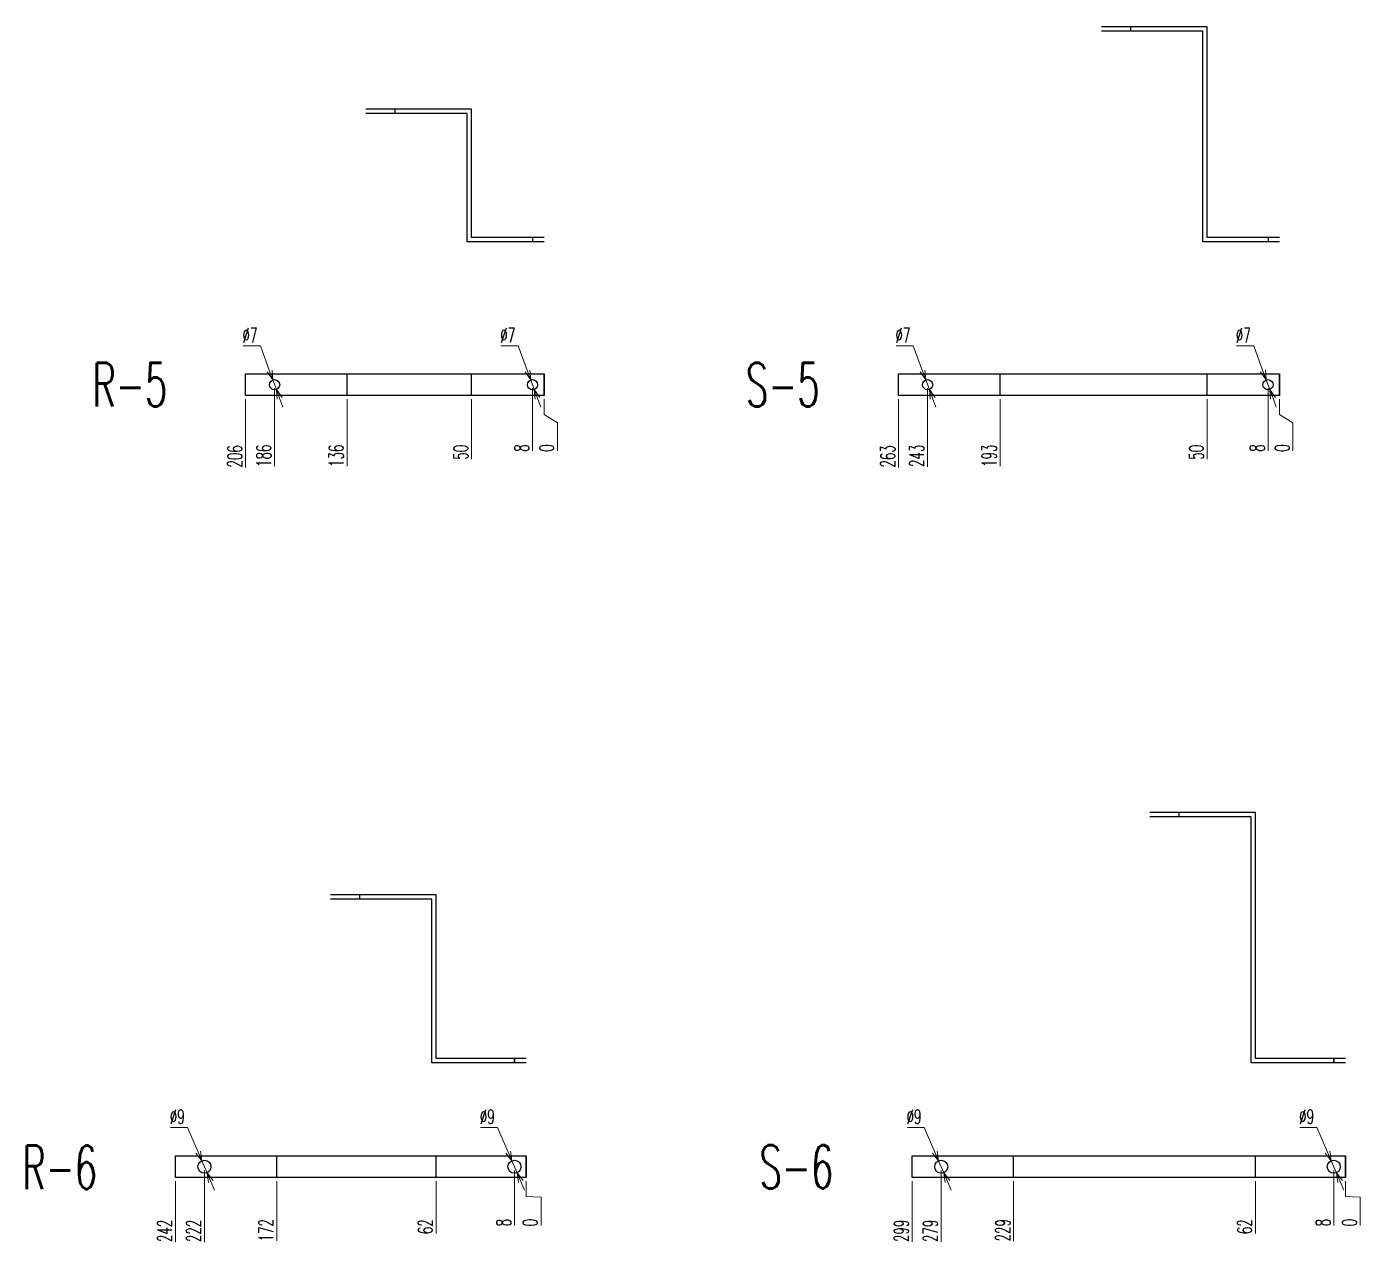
# Model space of a CAD drawing. Header units: millimetres. Extents: x 173893 to 258446, y -176540 to -123824.
# Drawn here: x 194494 to 195414, y -170297 to -169454 of the extents above; entities that cross this region are included whole.
import ezdxf
from ezdxf.enums import TextEntityAlignment as Align

# ---------------------------------------------------------------- set-up
doc = ezdxf.new("R2010")
doc.units = ezdxf.units.MM
doc.header["$LTSCALE"] = 3
doc.layers.add('@.DM. NÉT CHÍNH', color=7, linetype='Continuous')
doc.layers.add('@.VISIBLE', color=7, linetype='Continuous')
doc.styles.add('Ann_w01', font='romans.shx', dxfattribs={"width": 0.6, "bigfont": 'chineset.shx'})
doc.dimstyles.new('Dim 01_SC05', dxfattribs={"dimscale": 5, "dimtxt": 2, "dimasz": 1.3, "dimexe": 0.5, "dimexo": 0.5, "dimgap": 0.5, "dimtad": 1, "dimtoh": 1, "dimdec": 1, "dimzin": 12, "dimdsep": 46, "dimtxsty": 'Ann_w01', "dimblk": 'OPEN30', "dimcen": 1.5, "dimclrd": 6, "dimclre": 6, "dimclrt": 3, "dimadec": 1, "dimazin": 3, "dimtm": 1e-09, "dimtfac": 1, "dimtdec": 1, "dimtmove": 0, "dimatfit": 3, "dimldrblk": 'OPEN30', "dimfxl": 1, "dimtolj": 1, "dimlwd": 20, "dimlwe": 20, "dimarcsym": 0})

# ---------------------------------------------------------------- blocks, each defined once
blk = doc.blocks.new('*D901')
at = {"layer": '@.DM. NÉT CHÍNH', "color": 6, "linetype": 'Continuous', "lineweight": 20, "transparency": 16777216}
blk.add_line((194644.86, -169710.9), (194644.86, -169758.1), dxfattribs=at)
at = {"layer": 'Defpoints', "color": 0, "linetype": 'Continuous', "transparency": 16777216}
for p in [(194850.86, -169700.9), (194644.86, -169708.4), (194644.86, -169740.17)]:
    blk.add_point(p, dxfattribs=at)
at = {"layer": '@.DM. NÉT CHÍNH', "color": 3, "linetype": 'Continuous', "transparency": 16777216, "insert": (194637.36, -169750.38), "char_height": 10, "attachment_point": 5, "rotation": 90, "style": 'Ann_w01'}
blk.add_mtext('\\A1;206', dxfattribs=at)
blk = doc.blocks.new('_Open30')
at = {"color": 0, "linetype": 'ByBlock', "lineweight": -2}
for p, q in [((-1, 0.27), (0, 0)), ((0, 0), (-1, -0.27)), ((0, 0), (-1, 0))]:
    blk.add_line(p, q, dxfattribs=at)
blk = doc.blocks.new('*D902')
at = {"layer": '@.DM. NÉT CHÍNH', "color": 6, "linetype": 'Continuous', "lineweight": 20, "transparency": 16777216}
blk.add_line((194664.86, -169703.4), (194664.86, -169757.24), dxfattribs=at)
at = {"layer": 'Defpoints', "color": 0, "linetype": 'Continuous', "transparency": 16777216}
for p in [(194664.86, -169700.9), (194850.86, -169700.9), (194664.86, -169740.17)]:
    blk.add_point(p, dxfattribs=at)
at = {"layer": '@.DM. NÉT CHÍNH', "color": 3, "linetype": 'Continuous', "transparency": 16777216, "insert": (194657.36, -169749.96), "char_height": 10, "attachment_point": 5, "rotation": 90, "style": 'Ann_w01'}
blk.add_mtext('\\A1;186', dxfattribs=at)
blk = doc.blocks.new('*D903')
at = {"color": 6, "linetype": 'Continuous', "lineweight": 20, "transparency": 16777216}
blk.add_line((194714.86, -169710.9), (194714.86, -169757.24), dxfattribs=at)
at = {"layer": 'Defpoints', "color": 0, "linetype": 'Continuous', "transparency": 16777216}
for p in [(194850.86, -169700.9), (194714.86, -169708.4), (194714.86, -169740.17)]:
    blk.add_point(p, dxfattribs=at)
at = {"color": 3, "linetype": 'Continuous', "transparency": 16777216, "insert": (194707.36, -169749.96), "char_height": 10, "attachment_point": 5, "rotation": 90, "style": 'Ann_w01'}
blk.add_mtext('\\A1;136', dxfattribs=at)
blk = doc.blocks.new('*D904')
at = {"color": 6, "linetype": 'Continuous', "lineweight": 20, "transparency": 16777216}
blk.add_line((194800.86, -169710.9), (194800.86, -169752.38), dxfattribs=at)
at = {"layer": 'Defpoints', "color": 0, "linetype": 'Continuous', "transparency": 16777216}
for p in [(194850.86, -169700.9), (194800.86, -169708.4), (194800.86, -169740.17)]:
    blk.add_point(p, dxfattribs=at)
at = {"color": 3, "linetype": 'Continuous', "transparency": 16777216, "insert": (194793.36, -169747.53), "char_height": 10, "attachment_point": 5, "rotation": 90, "style": 'Ann_w01'}
blk.add_mtext('\\A1;50', dxfattribs=at)
blk = doc.blocks.new('*D905')
at = {"color": 6, "linetype": 'Continuous', "lineweight": 20, "transparency": 16777216}
blk.add_line((194842.86, -169703.4), (194842.86, -169746.67), dxfattribs=at)
at = {"layer": 'Defpoints', "color": 0, "linetype": 'Continuous', "transparency": 16777216}
for p in [(194842.86, -169700.9), (194850.86, -169700.9), (194842.86, -169740.17)]:
    blk.add_point(p, dxfattribs=at)
at = {"color": 3, "linetype": 'Continuous', "transparency": 16777216, "insert": (194835.36, -169744.67), "char_height": 10, "attachment_point": 5, "rotation": 90, "style": 'Ann_w01'}
blk.add_mtext('\\A1;8', dxfattribs=at)
blk = doc.blocks.new('*D906')
at = {"color": 6, "linetype": 'Continuous', "lineweight": 20, "transparency": 16777216}
for p, q in [((194850.86, -169710.9), (194850.86, -169721.4)), ((194850.86, -169721.4), (194860.11, -169727.17)), ((194860.11, -169727.17), (194860.11, -169746.67))]:
    blk.add_line(p, q, dxfattribs=at)
at = {"layer": 'Defpoints', "color": 0, "linetype": 'Continuous', "transparency": 16777216}
for p in [(194850.86, -169700.9), (194850.86, -169708.4), (194860.11, -169740.17)]:
    blk.add_point(p, dxfattribs=at)
at = {"color": 3, "linetype": 'Continuous', "transparency": 16777216, "insert": (194852.61, -169744.67), "char_height": 10, "attachment_point": 5, "rotation": 90, "style": 'Ann_w01'}
blk.add_mtext('\\A1;0', dxfattribs=at)
blk = doc.blocks.new('*D907')
at = {"color": 6, "linetype": 'Continuous', "lineweight": 20, "transparency": 16777216}
for p, q in [((194643.07, -169674.16), (194655, -169674.16)), ((194655, -169674.16), (194661.4, -169691.52)), ((194666.07, -169704.18), (194663.65, -169697.62)), ((194668.31, -169710.28), (194670.56, -169716.38))]:
    blk.add_line(p, q, dxfattribs=at)
at = {"layer": 'Defpoints', "color": 0, "linetype": 'Continuous', "transparency": 16777216}
for p in [(194663.65, -169697.62), (194666.07, -169704.18)]:
    blk.add_point(p, dxfattribs=at)
at = {"color": 6, "linetype": 'Continuous', "lineweight": 20, "transparency": 16777216, "xscale": 6.5, "yscale": 6.5, "zscale": 6.5}
for p, rotation in [((194663.65, -169697.62), 290.2372416991287), ((194666.07, -169704.18), 110.2372416991287)]:
    blk.add_blockref('_Open30', p, dxfattribs=dict(at, rotation=rotation))
at = {"color": 3, "linetype": 'Continuous', "transparency": 16777216, "insert": (194647.78, -169666.66), "char_height": 10, "attachment_point": 5, "style": 'Ann_w01'}
blk.add_mtext('\\A1;∅7', dxfattribs=at)
blk = doc.blocks.new('*D908')
at = {"color": 6, "linetype": 'Continuous', "lineweight": 20, "transparency": 16777216}
for p, q in [((194821.07, -169674.16), (194833, -169674.16)), ((194833, -169674.16), (194839.4, -169691.52)), ((194844.07, -169704.18), (194841.65, -169697.62)), ((194846.31, -169710.28), (194848.56, -169716.38))]:
    blk.add_line(p, q, dxfattribs=at)
at = {"layer": 'Defpoints', "color": 0, "linetype": 'Continuous', "transparency": 16777216}
for p in [(194841.65, -169697.62), (194844.07, -169704.18)]:
    blk.add_point(p, dxfattribs=at)
at = {"color": 6, "linetype": 'Continuous', "lineweight": 20, "transparency": 16777216, "xscale": 6.5, "yscale": 6.5, "zscale": 6.5}
for p, rotation in [((194841.65, -169697.62), 290.2372416992462), ((194844.07, -169704.18), 110.2372416992461)]:
    blk.add_blockref('_Open30', p, dxfattribs=dict(at, rotation=rotation))
at = {"color": 3, "linetype": 'Continuous', "transparency": 16777216, "insert": (194825.78, -169666.66), "char_height": 10, "attachment_point": 5, "style": 'Ann_w01'}
blk.add_mtext('\\A1;∅7', dxfattribs=at)
blk = doc.blocks.new('*D910')
at = {"color": 6, "linetype": 'Continuous', "lineweight": 20, "transparency": 16777216}
blk.add_line((195095.66, -169710.9), (195095.66, -169758.1), dxfattribs=at)
at = {"layer": 'Defpoints', "color": 0, "linetype": 'Continuous', "transparency": 16777216}
for p in [(195358.66, -169700.9), (195095.66, -169708.4), (195095.66, -169740.17)]:
    blk.add_point(p, dxfattribs=at)
at = {"color": 3, "linetype": 'Continuous', "transparency": 16777216, "insert": (195088.16, -169750.38), "char_height": 10, "attachment_point": 5, "rotation": 90, "style": 'Ann_w01'}
blk.add_mtext('\\A1;263', dxfattribs=at)
blk = doc.blocks.new('*D911')
at = {"color": 6, "linetype": 'Continuous', "lineweight": 20, "transparency": 16777216}
blk.add_line((195115.66, -169703.4), (195115.66, -169757.67), dxfattribs=at)
at = {"layer": 'Defpoints', "color": 0, "linetype": 'Continuous', "transparency": 16777216}
for p in [(195115.66, -169700.9), (195358.66, -169700.9), (195115.66, -169739.74)]:
    blk.add_point(p, dxfattribs=at)
at = {"color": 3, "linetype": 'Continuous', "transparency": 16777216, "insert": (195108.16, -169749.96), "char_height": 10, "attachment_point": 5, "rotation": 90, "style": 'Ann_w01'}
blk.add_mtext('\\A1;243', dxfattribs=at)
blk = doc.blocks.new('*D912')
at = {"color": 6, "linetype": 'Continuous', "lineweight": 20, "transparency": 16777216}
blk.add_line((195165.66, -169710.9), (195165.66, -169757.24), dxfattribs=at)
at = {"layer": 'Defpoints', "color": 0, "linetype": 'Continuous', "transparency": 16777216}
for p in [(195358.66, -169700.9), (195165.66, -169708.4), (195165.66, -169740.17)]:
    blk.add_point(p, dxfattribs=at)
at = {"color": 3, "linetype": 'Continuous', "transparency": 16777216, "insert": (195158.16, -169749.96), "char_height": 10, "attachment_point": 5, "rotation": 90, "style": 'Ann_w01'}
blk.add_mtext('\\A1;193', dxfattribs=at)
blk = doc.blocks.new('*D913')
at = {"color": 6, "linetype": 'Continuous', "lineweight": 20, "transparency": 16777216}
blk.add_line((195308.66, -169710.9), (195308.66, -169752.38), dxfattribs=at)
at = {"layer": 'Defpoints', "color": 0, "linetype": 'Continuous', "transparency": 16777216}
for p in [(195358.66, -169700.9), (195308.66, -169708.4), (195308.66, -169740.17)]:
    blk.add_point(p, dxfattribs=at)
at = {"color": 3, "linetype": 'Continuous', "transparency": 16777216, "insert": (195301.16, -169747.53), "char_height": 10, "attachment_point": 5, "rotation": 90, "style": 'Ann_w01'}
blk.add_mtext('\\A1;50', dxfattribs=at)
blk = doc.blocks.new('*D914')
at = {"color": 6, "linetype": 'Continuous', "lineweight": 20, "transparency": 16777216}
blk.add_line((195350.66, -169703.4), (195350.66, -169746.67), dxfattribs=at)
at = {"layer": 'Defpoints', "color": 0, "linetype": 'Continuous', "transparency": 16777216}
for p in [(195350.66, -169700.9), (195358.66, -169700.9), (195350.66, -169740.17)]:
    blk.add_point(p, dxfattribs=at)
at = {"color": 3, "linetype": 'Continuous', "transparency": 16777216, "insert": (195343.16, -169744.67), "char_height": 10, "attachment_point": 5, "rotation": 90, "style": 'Ann_w01'}
blk.add_mtext('\\A1;8', dxfattribs=at)
blk = doc.blocks.new('*D915')
at = {"color": 6, "linetype": 'Continuous', "lineweight": 20, "transparency": 16777216}
for p, q in [((195358.66, -169710.9), (195358.66, -169721.4)), ((195358.66, -169721.4), (195367.91, -169727.17)), ((195367.91, -169727.17), (195367.91, -169746.67))]:
    blk.add_line(p, q, dxfattribs=at)
at = {"layer": 'Defpoints', "color": 0, "linetype": 'Continuous', "transparency": 16777216}
for p in [(195358.66, -169700.9), (195358.66, -169708.4), (195367.91, -169740.17)]:
    blk.add_point(p, dxfattribs=at)
at = {"color": 3, "linetype": 'Continuous', "transparency": 16777216, "insert": (195360.41, -169744.67), "char_height": 10, "attachment_point": 5, "rotation": 90, "style": 'Ann_w01'}
blk.add_mtext('\\A1;0', dxfattribs=at)
blk = doc.blocks.new('*D916')
at = {"color": 6, "linetype": 'Continuous', "lineweight": 20, "transparency": 16777216}
for p, q in [((195093.87, -169674.16), (195105.8, -169674.16)), ((195105.8, -169674.16), (195112.2, -169691.52)), ((195116.87, -169704.18), (195114.45, -169697.62)), ((195119.12, -169710.28), (195121.36, -169716.38))]:
    blk.add_line(p, q, dxfattribs=at)
at = {"layer": 'Defpoints', "color": 0, "linetype": 'Continuous', "transparency": 16777216}
for p in [(195114.45, -169697.62), (195116.87, -169704.18)]:
    blk.add_point(p, dxfattribs=at)
at = {"color": 6, "linetype": 'Continuous', "lineweight": 20, "transparency": 16777216, "xscale": 6.5, "yscale": 6.5, "zscale": 6.5}
for p, rotation in [((195114.45, -169697.62), 290.237241698658), ((195116.87, -169704.18), 110.237241698658)]:
    blk.add_blockref('_Open30', p, dxfattribs=dict(at, rotation=rotation))
at = {"color": 3, "linetype": 'Continuous', "transparency": 16777216, "insert": (195098.58, -169666.66), "char_height": 10, "attachment_point": 5, "style": 'Ann_w01'}
blk.add_mtext('\\A1;∅7', dxfattribs=at)
blk = doc.blocks.new('*D917')
at = {"color": 6, "linetype": 'Continuous', "lineweight": 20, "transparency": 16777216}
for p, q in [((195328.87, -169674.16), (195340.8, -169674.16)), ((195340.8, -169674.16), (195347.2, -169691.52)), ((195351.87, -169704.18), (195349.45, -169697.62)), ((195354.12, -169710.28), (195356.36, -169716.38))]:
    blk.add_line(p, q, dxfattribs=at)
at = {"layer": 'Defpoints', "color": 0, "linetype": 'Continuous', "transparency": 16777216}
for p in [(195349.45, -169697.62), (195351.87, -169704.18)]:
    blk.add_point(p, dxfattribs=at)
at = {"color": 6, "linetype": 'Continuous', "lineweight": 20, "transparency": 16777216, "xscale": 6.5, "yscale": 6.5, "zscale": 6.5}
for p, rotation in [((195349.45, -169697.62), 290.2372416982346), ((195351.87, -169704.18), 110.2372416982347)]:
    blk.add_blockref('_Open30', p, dxfattribs=dict(at, rotation=rotation))
at = {"color": 3, "linetype": 'Continuous', "transparency": 16777216, "insert": (195333.58, -169666.66), "char_height": 10, "attachment_point": 5, "style": 'Ann_w01'}
blk.add_mtext('\\A1;∅7', dxfattribs=at)
blk = doc.blocks.new('*D926')
at = {"color": 6, "linetype": 'Continuous', "lineweight": 20, "transparency": 16777216}
blk.add_line((194596.43, -170250.87), (194596.43, -170292.86), dxfattribs=at)
at = {"layer": 'Defpoints', "color": 0, "linetype": 'Continuous', "transparency": 16777216}
for p in [(194838.43, -170240.87), (194596.43, -170248.37), (194596.43, -170274.93)]:
    blk.add_point(p, dxfattribs=at)
at = {"color": 3, "linetype": 'Continuous', "transparency": 16777216, "insert": (194588.93, -170285.15), "char_height": 10, "attachment_point": 5, "rotation": 90, "style": 'Ann_w01'}
blk.add_mtext('\\A1;242', dxfattribs=at)
blk = doc.blocks.new('*D927')
at = {"color": 6, "linetype": 'Continuous', "lineweight": 20, "transparency": 16777216}
blk.add_line((194616.43, -170243.37), (194616.43, -170292.86), dxfattribs=at)
at = {"layer": 'Defpoints', "color": 0, "linetype": 'Continuous', "transparency": 16777216}
for p in [(194616.43, -170240.87), (194838.43, -170240.87), (194616.43, -170274.93)]:
    blk.add_point(p, dxfattribs=at)
at = {"color": 3, "linetype": 'Continuous', "transparency": 16777216, "insert": (194608.93, -170285.15), "char_height": 10, "attachment_point": 5, "rotation": 90, "style": 'Ann_w01'}
blk.add_mtext('\\A1;222', dxfattribs=at)
blk = doc.blocks.new('*D928')
at = {"color": 6, "linetype": 'Continuous', "lineweight": 20, "transparency": 16777216}
blk.add_line((194666.43, -170250.87), (194666.43, -170292), dxfattribs=at)
at = {"layer": 'Defpoints', "color": 0, "linetype": 'Continuous', "transparency": 16777216}
for p in [(194838.43, -170240.87), (194666.43, -170248.37), (194666.43, -170274.93)]:
    blk.add_point(p, dxfattribs=at)
at = {"color": 3, "linetype": 'Continuous', "transparency": 16777216, "insert": (194658.93, -170284.72), "char_height": 10, "attachment_point": 5, "rotation": 90, "style": 'Ann_w01'}
blk.add_mtext('\\A1;172', dxfattribs=at)
blk = doc.blocks.new('*D929')
at = {"color": 6, "linetype": 'Continuous', "lineweight": 20, "transparency": 16777216}
blk.add_line((194776.43, -170250.87), (194776.43, -170287), dxfattribs=at)
at = {"layer": 'Defpoints', "color": 0, "linetype": 'Continuous', "transparency": 16777216}
for p in [(194838.43, -170240.87), (194776.43, -170248.37), (194776.43, -170275.08)]:
    blk.add_point(p, dxfattribs=at)
at = {"color": 3, "linetype": 'Continuous', "transparency": 16777216, "insert": (194768.93, -170282.29), "char_height": 10, "attachment_point": 5, "rotation": 90, "style": 'Ann_w01'}
blk.add_mtext('\\A1;62', dxfattribs=at)
blk = doc.blocks.new('*D930')
at = {"color": 6, "linetype": 'Continuous', "lineweight": 20, "transparency": 16777216}
blk.add_line((194830.43, -170243.37), (194830.43, -170281.43), dxfattribs=at)
at = {"layer": 'Defpoints', "color": 0, "linetype": 'Continuous', "transparency": 16777216}
for p in [(194830.43, -170240.87), (194838.43, -170240.87), (194830.43, -170274.93)]:
    blk.add_point(p, dxfattribs=at)
at = {"color": 3, "linetype": 'Continuous', "transparency": 16777216, "insert": (194822.93, -170279.43), "char_height": 10, "attachment_point": 5, "rotation": 90, "style": 'Ann_w01'}
blk.add_mtext('\\A1;8', dxfattribs=at)
blk = doc.blocks.new('*D931')
at = {"color": 6, "linetype": 'Continuous', "lineweight": 20, "transparency": 16777216}
for p, q in [((194838.43, -170250.87), (194838.43, -170261.37)), ((194838.43, -170261.37), (194848.76, -170261.93)), ((194848.76, -170261.93), (194848.76, -170281.43))]:
    blk.add_line(p, q, dxfattribs=at)
at = {"layer": 'Defpoints', "color": 0, "linetype": 'Continuous', "transparency": 16777216}
for p in [(194838.43, -170240.87), (194838.43, -170248.37), (194848.76, -170274.93)]:
    blk.add_point(p, dxfattribs=at)
at = {"color": 3, "linetype": 'Continuous', "transparency": 16777216, "insert": (194841.26, -170279.43), "char_height": 10, "attachment_point": 5, "rotation": 90, "style": 'Ann_w01'}
blk.add_mtext('\\A1;0', dxfattribs=at)
blk = doc.blocks.new('*D932')
at = {"color": 6, "linetype": 'Continuous', "lineweight": 20, "transparency": 16777216}
for p, q in [((194593.07, -170213.8), (194604.71, -170213.8)), ((194604.71, -170213.8), (194612.06, -170230.78)), ((194618.22, -170245), (194614.64, -170236.74)), ((194620.81, -170250.96), (194623.39, -170256.93))]:
    blk.add_line(p, q, dxfattribs=at)
at = {"layer": 'Defpoints', "color": 0, "linetype": 'Continuous', "transparency": 16777216}
for p in [(194614.64, -170236.74), (194618.22, -170245)]:
    blk.add_point(p, dxfattribs=at)
at = {"color": 6, "linetype": 'Continuous', "lineweight": 20, "transparency": 16777216, "xscale": 6.5, "yscale": 6.5, "zscale": 6.5}
for p, rotation in [((194614.64, -170236.74), 293.420931942872), ((194618.22, -170245), 113.4209319428719)]:
    blk.add_blockref('_Open30', p, dxfattribs=dict(at, rotation=rotation))
at = {"color": 3, "linetype": 'Continuous', "transparency": 16777216, "insert": (194597.64, -170206.3), "char_height": 10, "attachment_point": 5, "style": 'Ann_w01'}
blk.add_mtext('\\A1;∅9', dxfattribs=at)
blk = doc.blocks.new('*D933')
at = {"color": 6, "linetype": 'Continuous', "lineweight": 20, "transparency": 16777216}
for p, q in [((194807.07, -170213.8), (194818.71, -170213.8)), ((194818.71, -170213.8), (194826.06, -170230.78)), ((194832.22, -170245), (194828.64, -170236.74)), ((194834.81, -170250.96), (194837.39, -170256.93))]:
    blk.add_line(p, q, dxfattribs=at)
at = {"layer": 'Defpoints', "color": 0, "linetype": 'Continuous', "transparency": 16777216}
for p in [(194828.64, -170236.74), (194832.22, -170245)]:
    blk.add_point(p, dxfattribs=at)
at = {"color": 6, "linetype": 'Continuous', "lineweight": 20, "transparency": 16777216, "xscale": 6.5, "yscale": 6.5, "zscale": 6.5}
for p, rotation in [((194828.64, -170236.74), 293.4209319430192), ((194832.22, -170245), 113.4209319430192)]:
    blk.add_blockref('_Open30', p, dxfattribs=dict(at, rotation=rotation))
at = {"color": 3, "linetype": 'Continuous', "transparency": 16777216, "insert": (194811.64, -170206.3), "char_height": 10, "attachment_point": 5, "style": 'Ann_w01'}
blk.add_mtext('\\A1;∅9', dxfattribs=at)
blk = doc.blocks.new('*D935')
at = {"color": 6, "linetype": 'Continuous', "lineweight": 20, "transparency": 16777216}
blk.add_line((195105.07, -170250.87), (195105.07, -170292.72), dxfattribs=at)
at = {"layer": 'Defpoints', "color": 0, "linetype": 'Continuous', "transparency": 16777216}
for p in [(195404.07, -170240.87), (195105.07, -170248.37), (195105.07, -170275.08)]:
    blk.add_point(p, dxfattribs=at)
at = {"color": 3, "linetype": 'Continuous', "transparency": 16777216, "insert": (195097.57, -170285.15), "char_height": 10, "attachment_point": 5, "rotation": 90, "style": 'Ann_w01'}
blk.add_mtext('\\A1;299', dxfattribs=at)
blk = doc.blocks.new('*D936')
at = {"color": 6, "linetype": 'Continuous', "lineweight": 20, "transparency": 16777216}
blk.add_line((195125.07, -170243.37), (195125.07, -170292.72), dxfattribs=at)
at = {"layer": 'Defpoints', "color": 0, "linetype": 'Continuous', "transparency": 16777216}
for p in [(195125.07, -170240.87), (195404.07, -170240.87), (195125.07, -170275.08)]:
    blk.add_point(p, dxfattribs=at)
at = {"color": 3, "linetype": 'Continuous', "transparency": 16777216, "insert": (195117.57, -170285.15), "char_height": 10, "attachment_point": 5, "rotation": 90, "style": 'Ann_w01'}
blk.add_mtext('\\A1;279', dxfattribs=at)
blk = doc.blocks.new('*D937')
at = {"color": 6, "linetype": 'Continuous', "lineweight": 20, "transparency": 16777216}
blk.add_line((195175.07, -170250.87), (195175.07, -170292.29), dxfattribs=at)
at = {"layer": 'Defpoints', "color": 0, "linetype": 'Continuous', "transparency": 16777216}
for p in [(195404.07, -170240.87), (195175.07, -170248.37), (195175.07, -170274.65)]:
    blk.add_point(p, dxfattribs=at)
at = {"color": 3, "linetype": 'Continuous', "transparency": 16777216, "insert": (195167.57, -170284.72), "char_height": 10, "attachment_point": 5, "rotation": 90, "style": 'Ann_w01'}
blk.add_mtext('\\A1;229', dxfattribs=at)
blk = doc.blocks.new('*D938')
at = {"color": 6, "linetype": 'Continuous', "lineweight": 20, "transparency": 16777216}
blk.add_line((195342.07, -170250.87), (195342.07, -170287), dxfattribs=at)
at = {"layer": 'Defpoints', "color": 0, "linetype": 'Continuous', "transparency": 16777216}
for p in [(195404.07, -170240.87), (195342.07, -170248.37), (195342.07, -170275.08)]:
    blk.add_point(p, dxfattribs=at)
at = {"color": 3, "linetype": 'Continuous', "transparency": 16777216, "insert": (195334.57, -170282.29), "char_height": 10, "attachment_point": 5, "rotation": 90, "style": 'Ann_w01'}
blk.add_mtext('\\A1;62', dxfattribs=at)
blk = doc.blocks.new('*D939')
at = {"color": 6, "linetype": 'Continuous', "lineweight": 20, "transparency": 16777216}
blk.add_line((195396.07, -170243.37), (195396.07, -170281.43), dxfattribs=at)
at = {"layer": 'Defpoints', "color": 0, "linetype": 'Continuous', "transparency": 16777216}
for p in [(195396.07, -170240.87), (195404.07, -170240.87), (195396.07, -170274.93)]:
    blk.add_point(p, dxfattribs=at)
at = {"color": 3, "linetype": 'Continuous', "transparency": 16777216, "insert": (195388.57, -170279.43), "char_height": 10, "attachment_point": 5, "rotation": 90, "style": 'Ann_w01'}
blk.add_mtext('\\A1;8', dxfattribs=at)
blk = doc.blocks.new('*D934')
at = {"color": 6, "linetype": 'Continuous', "lineweight": 20, "transparency": 16777216}
for p, q in [((195404.07, -170250.87), (195404.07, -170261.37)), ((195404.07, -170261.37), (195414.4, -170261.93)), ((195414.4, -170261.93), (195414.4, -170281.43))]:
    blk.add_line(p, q, dxfattribs=at)
at = {"layer": 'Defpoints', "color": 0, "linetype": 'Continuous', "transparency": 16777216}
for p in [(195404.07, -170240.87), (195404.07, -170248.37), (195414.4, -170274.93)]:
    blk.add_point(p, dxfattribs=at)
at = {"color": 3, "linetype": 'Continuous', "transparency": 16777216, "insert": (195406.9, -170279.43), "char_height": 10, "attachment_point": 5, "rotation": 90, "style": 'Ann_w01'}
blk.add_mtext('\\A1;0', dxfattribs=at)
blk = doc.blocks.new('*D940')
at = {"color": 6, "linetype": 'Continuous', "lineweight": 20, "transparency": 16777216}
for p, q in [((195101.7, -170213.8), (195113.35, -170213.8)), ((195113.35, -170213.8), (195120.7, -170230.78)), ((195126.86, -170245), (195123.28, -170236.74)), ((195129.44, -170250.96), (195132.03, -170256.93))]:
    blk.add_line(p, q, dxfattribs=at)
at = {"layer": 'Defpoints', "color": 0, "linetype": 'Continuous', "transparency": 16777216}
for p in [(195123.28, -170236.74), (195126.86, -170245)]:
    blk.add_point(p, dxfattribs=at)
at = {"color": 6, "linetype": 'Continuous', "lineweight": 20, "transparency": 16777216, "xscale": 6.5, "yscale": 6.5, "zscale": 6.5}
for p, rotation in [((195123.28, -170236.74), 293.4209319431611), ((195126.86, -170245), 113.420931943161)]:
    blk.add_blockref('_Open30', p, dxfattribs=dict(at, rotation=rotation))
at = {"color": 3, "linetype": 'Continuous', "transparency": 16777216, "insert": (195106.27, -170206.3), "char_height": 10, "attachment_point": 5, "style": 'Ann_w01'}
blk.add_mtext('\\A1;∅9', dxfattribs=at)
blk = doc.blocks.new('*D941')
at = {"color": 6, "linetype": 'Continuous', "lineweight": 20, "transparency": 16777216}
for p, q in [((195372.7, -170213.8), (195384.35, -170213.8)), ((195384.35, -170213.8), (195391.7, -170230.78)), ((195397.86, -170245), (195394.28, -170236.74)), ((195400.44, -170250.96), (195403.03, -170256.93))]:
    blk.add_line(p, q, dxfattribs=at)
at = {"layer": 'Defpoints', "color": 0, "linetype": 'Continuous', "transparency": 16777216}
for p in [(195394.28, -170236.74), (195397.86, -170245)]:
    blk.add_point(p, dxfattribs=at)
at = {"color": 6, "linetype": 'Continuous', "lineweight": 20, "transparency": 16777216, "xscale": 6.5, "yscale": 6.5, "zscale": 6.5}
for p, rotation in [((195394.28, -170236.74), 293.4209319422146), ((195397.86, -170245), 113.4209319422146)]:
    blk.add_blockref('_Open30', p, dxfattribs=dict(at, rotation=rotation))
at = {"color": 3, "linetype": 'Continuous', "transparency": 16777216, "insert": (195377.27, -170206.3), "char_height": 10, "attachment_point": 5, "style": 'Ann_w01'}
blk.add_mtext('\\A1;∅9', dxfattribs=at)

msp = doc.modelspace()

# ---------------------------------------------------------------- linework, layer by layer
at = {"color": 2, "linetype": 'Continuous'}
for p, q in [((195255.66, -169453.7), (195255.66, -169456.7)), ((195350.66, -169599.2), (195350.66, -169602.2)), ((195358.66, -169708.4), (195358.66, -169693.4)), ((195289.07, -169996.22), (195289.07, -169999.22)), ((195396.07, -170168.22), (195396.07, -170166.22)), ((195396.07, -170166.22), (195396.07, -170169.22))]:
    msp.add_line(p, q, dxfattribs=at)
at = {"color": 1, "linetype": 'Continuous'}
for p, q in [((194850.86, -169708.4), (194850.86, -169693.4)), ((194838.43, -170248.37), (194838.43, -170233.37))]:
    msp.add_line(p, q, dxfattribs=at)
at = {"color": 4, "linetype": 'Continuous'}
msp.add_line((195404.07, -170248.37), (195404.07, -170233.37), dxfattribs=at)
at = {"color": 2, "linetype": 'Continuous'}
for points in [[(195358.66, -169599.2), (195308.66, -169599.2), (195308.66, -169453.7), (195235.66, -169453.7)], [(195358.66, -169602.2), (195305.66, -169602.2), (195305.66, -169456.7), (195235.66, -169456.7)], [(195404.07, -170166.22), (195342.07, -170166.22), (195342.07, -169996.22), (195269.07, -169996.22)], [(195404.07, -170169.22), (195339.07, -170169.22), (195339.07, -169999.22), (195269.07, -169999.22)]]:
    msp.add_lwpolyline(points, dxfattribs=at)
at = {"color": 1, "linetype": 'Continuous'}
for points in [[(194850.86, -169599.2), (194800.86, -169599.2), (194800.86, -169510.7), (194727.86, -169510.7)], [(194850.86, -169602.2), (194797.86, -169602.2), (194797.86, -169513.7), (194727.86, -169513.7)], [(194838.43, -170166.22), (194776.43, -170166.22), (194776.43, -170053.22), (194703.43, -170053.22)], [(194838.43, -170169.22), (194773.43, -170169.22), (194773.43, -170056.22), (194703.43, -170056.22)]]:
    msp.add_lwpolyline(points, dxfattribs=at)
for points in [[(194850.86, -169708.4), (194644.86, -169708.4), (194644.86, -169693.4), (194850.86, -169693.4)], [(194850.86, -169708.4), (194714.86, -169708.4), (194714.86, -169693.4), (194850.86, -169693.4)], [(194850.86, -169708.4), (194800.86, -169708.4), (194800.86, -169693.4), (194850.86, -169693.4)], [(194838.43, -170248.37), (194596.43, -170248.37), (194596.43, -170233.37), (194838.43, -170233.37)], [(194838.43, -170248.37), (194666.43, -170248.37), (194666.43, -170233.37), (194838.43, -170233.37)], [(194838.43, -170248.37), (194776.43, -170248.37), (194776.43, -170233.37), (194838.43, -170233.37)]]:
    msp.add_lwpolyline(points, close=True, dxfattribs=at)
at = {"color": 2, "linetype": 'Continuous'}
for points in [[(195358.66, -169708.4), (195095.66, -169708.4), (195095.66, -169693.4), (195358.66, -169693.4)], [(195358.66, -169708.4), (195165.66, -169708.4), (195165.66, -169693.4), (195358.66, -169693.4)], [(195358.66, -169708.4), (195308.66, -169708.4), (195308.66, -169693.4), (195358.66, -169693.4)], [(195404.07, -170248.37), (195105.07, -170248.37), (195105.07, -170233.37), (195404.07, -170233.37)], [(195404.07, -170248.37), (195175.07, -170248.37), (195175.07, -170233.37), (195404.07, -170233.37)], [(195404.07, -170248.37), (195342.07, -170248.37), (195342.07, -170233.37), (195404.07, -170233.37)]]:
    msp.add_lwpolyline(points, close=True, dxfattribs=at)
at = {"color": 1, "linetype": 'Continuous'}
for centre, radius in [((194664.86, -169700.9), 3.5), ((194842.86, -169700.9), 3.5), ((194616.43, -170240.87), 4.5), ((194830.43, -170240.87), 4.5)]:
    msp.add_circle(centre, radius, dxfattribs=at)
at = {"color": 2, "linetype": 'Continuous'}
for centre, radius in [((195115.66, -169700.9), 3.5), ((195350.66, -169700.9), 3.5), ((195125.07, -170240.87), 4.5), ((195396.07, -170240.87), 4.5)]:
    msp.add_circle(centre, radius, dxfattribs=at)
at = {"layer": '@.DM. NÉT CHÍNH', "linetype": 'Continuous'}
for p, q in [((194747.86, -169510.7), (194747.86, -169513.7)), ((194842.86, -169599.2), (194842.86, -169602.2)), ((194723.43, -170053.22), (194723.43, -170056.22)), ((194830.43, -170166.22), (194830.43, -170169.22))]:
    msp.add_line(p, q, dxfattribs=at)
at = {"layer": '@.VISIBLE', "color": 1}
msp.add_line((194830.43, -170168.22), (194830.43, -170166.22), dxfattribs=at)

# ---------------------------------------------------------------- texts
at = {"style": 'Ann_w01', "width": 0.6}
for s, p in [('R-5', (194564.86, -169700.9)), ('S-5', (195015.66, -169700.9)), ('R-6', (194516.43, -170241.27)), ('S-6', (195025.07, -170240.87))]:
    msp.add_text(s, height=30, dxfattribs=at).set_placement(p, align=Align.MIDDLE_CENTER)

# ---------------------------------------------------------------- dimensions: what is measured, and where the dimension line sits
at = {"color": 1, "linetype": 'Continuous'}
for p1, p2, picture, middle in [((194666.07, -169704.18), (194663.65, -169697.62), '*D907', (194647.78, -169674.16)), ((194844.07, -169704.18), (194841.65, -169697.62), '*D908', (194825.78, -169674.16)), ((194618.22, -170245), (194614.64, -170236.74), '*D932', (194597.64, -170213.8)), ((194832.22, -170245), (194828.64, -170236.74), '*D933', (194811.64, -170213.8))]:
    dim = msp.add_diameter_dim_2p(p1=p1, p2=p2, dimstyle='Dim 01_SC05', dxfattribs=at)
    dim.commit()
    dim.dimension.update_dxf_attribs({"geometry": picture, "text_midpoint": middle, "dimtype": 163})
at = {"color": 2, "linetype": 'Continuous'}
for p1, p2, picture, middle in [((195116.87, -169704.18), (195114.45, -169697.62), '*D916', (195098.58, -169674.16)), ((195351.87, -169704.18), (195349.45, -169697.62), '*D917', (195333.58, -169674.16)), ((195126.86, -170245), (195123.28, -170236.74), '*D940', (195106.27, -170213.8)), ((195397.86, -170245), (195394.28, -170236.74), '*D941', (195377.27, -170213.8))]:
    dim = msp.add_diameter_dim_2p(p1=p1, p2=p2, dimstyle='Dim 01_SC05', dxfattribs=at)
    dim.commit()
    dim.dimension.update_dxf_attribs({"geometry": picture, "text_midpoint": middle, "dimtype": 163})
at = {"color": 1, "linetype": 'Continuous'}
for feature_location, offset, origin, picture, middle in [((194714.86, -169708.4), (0, -31.77), (194850.86, -169700.9), '*D903', (194707.36, -169749.96)), ((194800.86, -169708.4), (0, -31.77), (194850.86, -169700.9), '*D904', (194793.36, -169747.53)), ((194842.86, -169700.9), (0, -39.27), (194850.86, -169700.9), '*D905', (194835.36, -169744.67)), ((194850.85581184, -169708.39901226), (9.25650933, -31.77125951), (194850.85581184, -169700.89901226), '*D906', (194852.61232117, -169744.67027176)), ((194596.43, -170248.37), (0, -26.56), (194838.43, -170240.87), '*D926', (194588.93, -170285.15)), ((194616.43, -170240.87), (0, -34.06), (194838.43, -170240.87), '*D927', (194608.93, -170285.15)), ((194666.43, -170248.37), (0, -26.56), (194838.43, -170240.87), '*D928', (194658.93, -170284.72)), ((194776.43, -170248.37), (0, -26.71), (194838.43, -170240.87), '*D929', (194768.93, -170282.29)), ((194830.43, -170240.87), (0, -34.06), (194838.43, -170240.87), '*D930', (194822.93, -170279.43)), ((194838.43363619, -170248.36949547), (10.32787269, -26.56347633), (194838.43363619, -170240.86949547), '*D931', (194841.26150887, -170279.43297181))]:
    dim = msp.add_ordinate_dim(feature_location=feature_location, offset=offset, dtype=1, origin=origin, dimstyle='Dim 01_SC05', dxfattribs=at)
    dim.commit()
    dim.dimension.update_dxf_attribs({"geometry": picture, "text_midpoint": middle})
at = {"color": 2, "linetype": 'Continuous'}
for feature_location, offset, origin, picture, middle in [((195095.66, -169708.4), (0, -31.77), (195358.66, -169700.9), '*D910', (195088.16, -169750.38)), ((195115.66, -169700.9), (0, -38.84), (195358.66, -169700.9), '*D911', (195108.16, -169749.96)), ((195165.66, -169708.4), (0, -31.77), (195358.66, -169700.9), '*D912', (195158.16, -169749.96)), ((195308.66, -169708.4), (0, -31.77), (195358.66, -169700.9), '*D913', (195301.16, -169747.53)), ((195350.66, -169700.9), (0, -39.27), (195358.66, -169700.9), '*D914', (195343.16, -169744.67)), ((195358.65648083, -169708.39901226), (9.25650933, -31.77125951), (195358.65648083, -169700.89901226), '*D915', (195360.41299016, -169744.67027176)), ((195105.07, -170248.37), (0, -26.71), (195404.07, -170240.87), '*D935', (195097.57, -170285.15)), ((195125.07, -170240.87), (0, -34.21), (195404.07, -170240.87), '*D936', (195117.57, -170285.15)), ((195175.07, -170248.37), (0, -26.28), (195404.07, -170240.87), '*D937', (195167.57, -170284.72)), ((195342.07, -170248.37), (0, -26.71), (195404.07, -170240.87), '*D938', (195334.57, -170282.29)), ((195396.07, -170240.87), (0, -34.06), (195404.07, -170240.87), '*D939', (195388.57, -170279.43))]:
    dim = msp.add_ordinate_dim(feature_location=feature_location, offset=offset, dtype=1, origin=origin, dimstyle='Dim 01_SC05', dxfattribs=at)
    dim.commit()
    dim.dimension.update_dxf_attribs({"geometry": picture, "text_midpoint": middle})
at = {"color": 4, "linetype": 'Continuous'}
dim = msp.add_ordinate_dim(feature_location=(195404.07080332, -170248.36949547), offset=(10.32787269, -26.56347633), dtype=1, origin=(195404.07080332, -170240.86949547), dimstyle='Dim 01_SC05', dxfattribs=at)
dim.commit()
dim.dimension.update_dxf_attribs({"geometry": '*D934', "text_midpoint": (195406.89867601, -170279.43297181)})
at = {"layer": '@.DM. NÉT CHÍNH', "linetype": 'Continuous'}
for feature_location, offset, picture, middle in [((194644.86, -169708.4), (0, -31.77), '*D901', (194637.36, -169750.38)), ((194664.86, -169700.9), (0, -39.27), '*D902', (194657.36, -169749.96))]:
    dim = msp.add_ordinate_dim(feature_location=feature_location, offset=offset, dtype=1, origin=(194850.86, -169700.9), dimstyle='Dim 01_SC05', dxfattribs=at)
    dim.commit()
    dim.dimension.update_dxf_attribs({"geometry": picture, "text_midpoint": middle})

doc.saveas('drawing.dxf')
